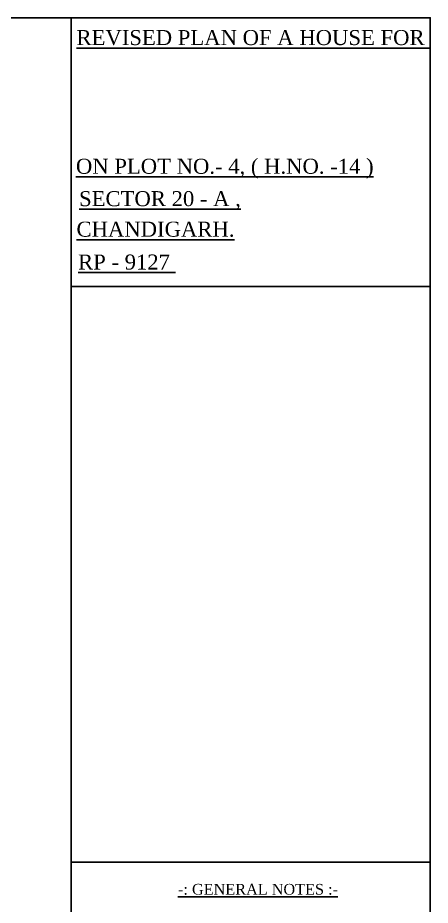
# Model space of a CAD drawing. Header units: feet. Extents: x -3489 to 100857, y -7396 to -4185.
# Drawn here: x 99387 to 99637, y -6853 to -6316 of the extents above; entities that cross this region are included whole.
import ezdxf
from ezdxf.enums import TextEntityAlignment as Align

# ---------------------------------------------------------------- set-up
doc = ezdxf.new("R2010")
doc.units = ezdxf.units.FT
doc.header["$MEASUREMENT"] = 0
doc.layers.add('TEXT', color=5, linetype='Continuous')
doc.layers.add('WALL', color=1, linetype='Continuous')
doc.styles.add('SHABNAM', font='times.ttf')
doc.styles.add('VEENI', font='times.ttf')

msp = doc.modelspace()

# ---------------------------------------------------------------- linework, layer by layer
at = {"layer": 'WALL', "lineweight": 25}
for p, q in [((99419.78137, -6478.67305), (99637.12964, -6478.67308)), ((99419.78137, -6478.67305), (99419.78137, -6620.53235)), ((99419.7813, -6827.11737), (99637.12966, -6827.11737))]:
    msp.add_line(p, q, dxfattribs=at)
at = {"layer": 'WALL'}
for points in [[(97909.12966, -7396.11737), (99637.12966, -7396.11737), (99637.12966, -6316.11737), (97909.12966, -6316.11737)], [(99419.78139, -6316.11737), (99637.12966, -6316.11737), (99637.12966, -7396.11737), (99419.78122, -7396.11737)]]:
    msp.add_lwpolyline(points, close=True, dxfattribs=at)

# ---------------------------------------------------------------- texts
at = {"layer": 'TEXT'}
for s, height, style, p in [('%%uREVISED PLAN OF A HOUSE FOR ', 9.0807975, 'SHABNAM', (99530.10222, -6328.15308)), ('%%UON PLOT NO.- 4, ( H.NO. -14 )', 9.0807975, 'SHABNAM', (99512.79821, -6407.18347)), ('%%USECTOR 20 - A ,', 9.0807975, 'SHABNAM', (99473.55955, -6426.58385)), ('%%uCHANDIGARH.', 9.0807975, 'SHABNAM', (99470.85713, -6444.09896)), ('%%URP - 9127 ', 9.0807975, 'SHABNAM', (99453.5423, -6463.94851)), ('%%U-: GENERAL NOTES :-', 6.5025112, 'VEENI', (99532.90473, -6843.52608))]:
    msp.add_text(s, height=height, dxfattribs=dict(at, style=style)).set_placement(p, align=Align.MIDDLE)

doc.saveas('drawing.dxf')
